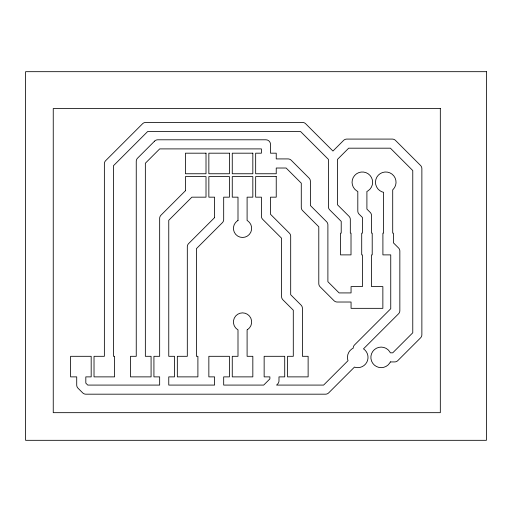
<?xml version="1.0" encoding="UTF-8"?>
<svg xmlns="http://www.w3.org/2000/svg" width="512" height="512" viewBox="0 0 512 512"><rect width="100%" height="100%" fill="white"/><g stroke="black" fill="none" stroke-linecap="round" stroke-linejoin="round"><path stroke-width="0.77" d="M390.33 361.926L389.702 363.091A10.285 10.285 0 0 1 374.374 365.107A10.285 10.285 0 0 1 374.374 349.645A10.285 10.285 0 0 1 389.702 351.661L390.33 352.826L392.723 352.826L412.768 332.781L412.768 170.554L390.4 148.186L348.685 148.186L337.504 159.366L337.504 204.794L348.979 216.269A4.55 4.55 0 0 1 350.317 219.488L350.317 233.152L351.014 233.152L351.014 254.886L340.512 254.886L340.512 233.152L341.216 233.152L341.216 221.37L329.734 209.894A4.55 4.55 0 0 1 328.403 206.675L328.403 159.366L300.563 131.526L147.661 131.526L113.466 165.722L113.466 356.307L114.592 356.307L114.592 376.877L94.022 376.877L94.022 356.307L104.365 356.307L104.365 163.84A4.55 4.55 0 0 1 105.696 160.621L142.56 123.757A4.55 4.55 0 0 1 145.779 122.426L302.451 122.426A4.55 4.55 0 0 1 305.664 123.757L332.954 151.046L343.584 140.416A4.55 4.55 0 0 1 346.803 139.085L392.288 139.085A4.55 4.55 0 0 1 395.507 140.416L420.538 165.446A4.55 4.55 0 0 1 421.869 168.666L421.869 334.669A4.55 4.55 0 0 1 420.538 337.882L397.824 360.595A4.55 4.55 0 0 1 394.611 361.926L390.33 361.926M154.586 141.133L137.581 158.138A4.55 4.55 0 0 0 136.25 161.35L136.25 356.307L130.515 356.307L130.515 376.877L151.085 376.877L151.085 356.307L145.35 356.307L145.35 163.238L159.686 148.896L261.402 148.896L261.402 153.184L255.667 153.184L255.667 173.754L276.237 173.754L276.237 168.019L286.125 168.019L301.28 183.174L301.28 207.398A4.55 4.55 0 0 0 302.611 210.618L318.79 226.797L318.79 283.584A4.55 4.55 0 0 0 320.122 286.803L334.003 300.691A4.55 4.55 0 0 0 337.222 302.022L351.059 302.022L351.059 308.339L382.861 308.339L382.861 286.605L371.514 286.605L371.514 254.886L372.211 254.886L372.211 233.152L371.514 233.152L371.514 215.59A4.55 4.55 0 0 0 370.176 212.371L366.906 209.094L366.906 191.443L368.064 190.822A10.285 10.285 0 0 0 370.086 175.488A10.285 10.285 0 0 0 354.618 175.488A10.285 10.285 0 0 0 356.64 190.822L357.805 191.443L357.805 210.982A4.55 4.55 0 0 0 359.136 214.195L362.413 217.472L362.413 233.152L361.709 233.152L361.709 254.886L362.413 254.886L362.413 286.605L351.059 286.605L351.059 292.922L339.11 292.922L327.891 281.702L327.891 224.909A4.55 4.55 0 0 0 326.554 221.696L310.381 205.517L310.381 181.286A4.55 4.55 0 0 0 309.043 178.074L291.226 160.256A4.55 4.55 0 0 0 288.013 158.918L276.237 158.918L276.237 153.184L270.502 153.184L270.502 144.346A4.55 4.55 0 0 0 265.952 139.795L157.805 139.795A4.55 4.55 0 0 0 154.586 141.133M185.44 190.733L160.992 215.181A4.55 4.55 0 0 0 159.661 218.4L159.661 356.307L153.926 356.307L153.926 376.877L159.661 376.877L159.661 385.082L87.757 385.082L85.818 383.142L85.818 376.877L91.181 376.877L91.181 356.307L70.611 356.307L70.611 376.877L76.717 376.877L76.717 385.024A4.55 4.55 0 0 0 78.048 388.243L82.656 392.851A4.55 4.55 0 0 0 85.875 394.182L325.491 394.182A4.55 4.55 0 0 0 328.704 392.851L354.477 367.078L355.738 367.462A10.285 10.285 0 0 0 365.018 350.106L363.488 348.851L398.515 313.824A4.55 4.55 0 0 0 399.846 310.605L399.846 251.162A4.55 4.55 0 0 0 398.515 247.942L393.408 242.835L393.408 233.152L392.71 233.152L392.71 189.811L393.037 189.542A10.285 10.285 0 0 0 392.019 174.112A10.285 10.285 0 0 0 376.851 177.133A10.285 10.285 0 0 0 381.824 191.776L383.61 192.314L383.61 233.152L382.906 233.152L382.906 254.886L390.746 254.886L390.746 308.723L354.528 344.941A4.55 4.55 0 0 0 353.197 348.205L352.032 348.826A10.285 10.285 0 0 0 347.654 359.386L348.038 360.646L323.603 385.082L276.57 385.082L277.651 384A4.55 4.55 0 0 0 278.982 380.787L278.982 376.877L284.717 376.877L284.717 356.307L264.147 356.307L264.147 376.877L269.882 376.877L269.882 378.899L263.699 385.082L223.686 385.082L223.686 376.877L229.421 376.877L229.421 356.307L208.851 356.307L208.851 376.877L214.586 376.877L214.586 385.082L168.762 385.082L168.762 376.877L174.496 376.877L174.496 356.307L168.762 356.307L168.762 220.282L191.878 197.165L206.01 197.165L206.01 176.595L185.44 176.595L185.44 190.733M214.586 217.619L188.64 243.565A4.55 4.55 0 0 0 187.309 246.784L187.309 356.307L177.331 356.307L177.331 376.877L197.901 376.877L197.901 356.307L196.41 356.307L196.41 248.666L222.355 222.72A4.55 4.55 0 0 0 223.686 219.507L223.686 197.165L229.421 197.165L229.421 176.595L208.851 176.595L208.851 197.165L214.586 197.165L214.586 217.619M237.997 220.499L237.478 220.774A9.114 9.114 0 0 0 235.693 234.362A9.114 9.114 0 0 0 249.395 234.362A9.114 9.114 0 0 0 247.61 220.774L247.098 220.499L247.098 197.165L252.832 197.165L252.832 176.595L232.262 176.595L232.262 197.165L237.997 197.165L237.997 220.499M247.61 329.568L247.098 329.837L247.098 356.307L252.832 356.307L252.832 376.877L232.262 376.877L232.262 356.307L237.997 356.307L237.997 329.837L237.478 329.568A9.114 9.114 0 0 1 235.693 315.974A9.114 9.114 0 0 1 249.395 315.974A9.114 9.114 0 0 1 247.61 329.568M486.4 71.68L25.6 71.68L25.6 440.32L486.4 440.32L486.4 71.68M440.32 108.544L53.248 108.544L53.248 412.672L440.32 412.672L440.32 108.544M206.01 153.184L185.44 153.184L185.44 173.754L206.01 173.754L206.01 153.184M229.421 153.184L208.851 153.184L208.851 173.754L229.421 173.754L229.421 153.184M252.832 153.184L232.262 153.184L232.262 173.754L252.832 173.754L252.832 153.184M276.237 176.595L255.667 176.595L255.667 197.165L261.402 197.165L261.402 216.16A4.55 4.55 0 0 0 262.733 219.379L281.587 238.227L281.587 296.602A4.55 4.55 0 0 0 282.918 299.821L293.293 310.189L293.293 356.307L287.558 356.307L287.558 376.877L308.128 376.877L308.128 356.307L302.394 356.307L302.394 308.307A4.55 4.55 0 0 0 301.056 305.088L290.688 294.72L290.688 236.346A4.55 4.55 0 0 0 289.357 233.126L270.502 214.272L270.502 197.165L276.237 197.165L276.237 176.595"/></g></svg>
